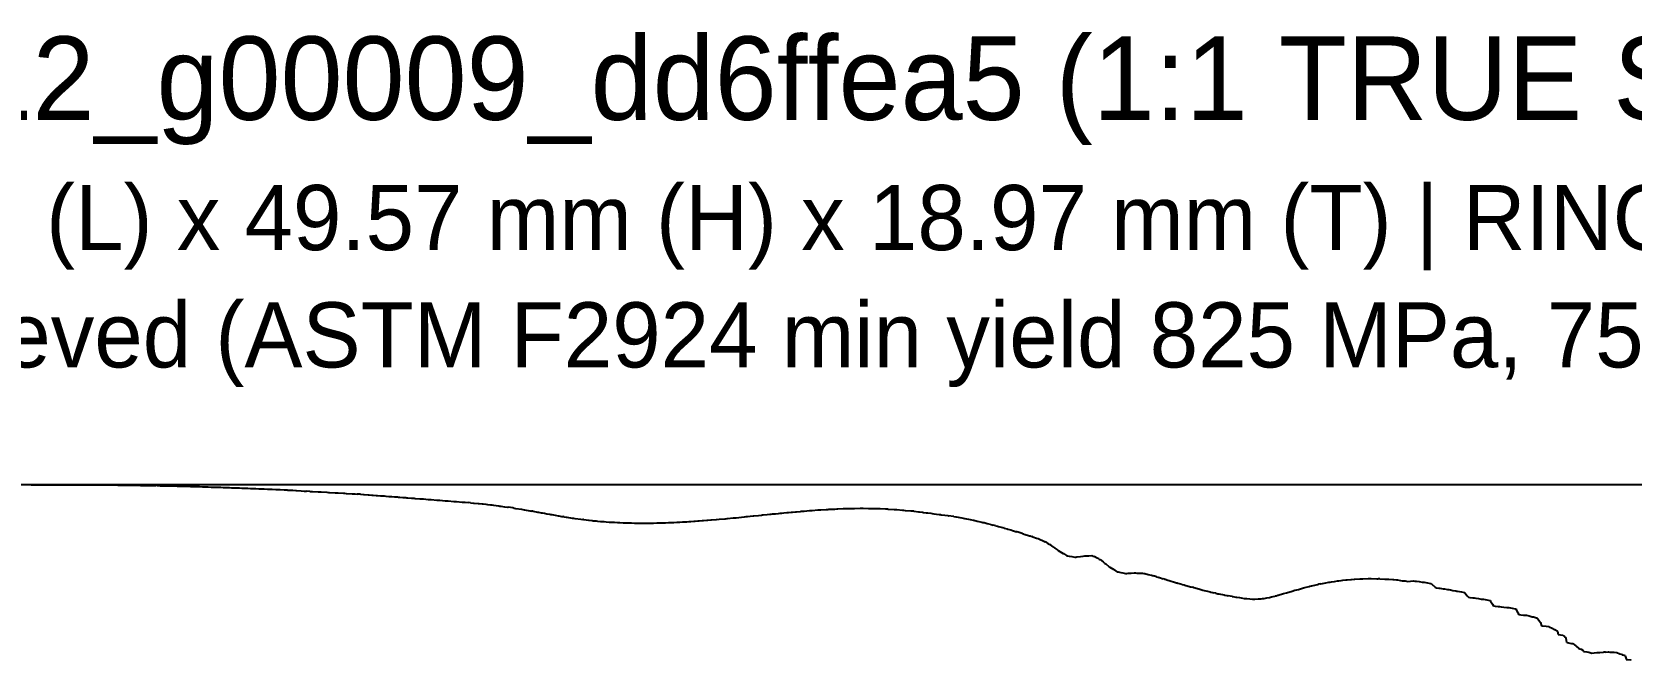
# Model space of a CAD drawing. Extents: x -27 to 218, y -64 to 34.
# Drawn here: x 34.4 to 95.8, y 10 to 34.1 of the extents above; entities that cross this region are included whole.
import ezdxf

# ---------------------------------------------------------------- set-up
doc = ezdxf.new("R2010")
doc.units = 0

msp = doc.modelspace()

# ---------------------------------------------------------------- linework, layer by layer
at = {"layer": 'BOUNDING_BOX'}
msp.add_line((150.3456, 16.7696), (-26.9146, 16.7696), dxfattribs=at)
at = {"layer": 'MIDPLANE_Z0_OUTLINE'}
for p, q in [((34.3727, 16.7648), (34.4467, 16.7651)), ((34.4467, 16.7651), (34.4567, 16.7652)), ((34.4567, 16.7652), (34.6694, 16.7659)), ((34.6694, 16.7659), (34.6989, 16.766)), ((34.6989, 16.766), (34.7715, 16.7663)), ((34.7715, 16.7663), (34.7817, 16.7664)), ((34.7817, 16.7664), (34.9944, 16.7671)), ((34.9944, 16.7671), (35.025, 16.7672)), ((35.025, 16.7672), (35.0963, 16.7675)), ((35.0963, 16.7675), (35.1067, 16.7675)), ((35.1067, 16.7675), (35.3194, 16.7681)), ((35.3194, 16.7681), (35.351, 16.7682)), ((35.351, 16.7682), (35.4212, 16.7684)), ((35.4212, 16.7684), (35.4317, 16.7685)), ((35.4317, 16.7685), (35.6444, 16.7688)), ((35.6444, 16.7688), (35.6767, 16.7689)), ((35.6767, 16.7689), (35.7461, 16.769)), ((35.7461, 16.769), (35.7567, 16.769)), ((35.7567, 16.769), (35.9694, 16.769)), ((35.9694, 16.769), (36.0018, 16.769)), ((36.0018, 16.769), (36.0711, 16.769)), ((36.0711, 16.769), (36.0817, 16.769)), ((36.0817, 16.769), (36.2944, 16.7685)), ((36.2944, 16.7685), (36.3263, 16.7684)), ((36.3263, 16.7684), (36.3962, 16.7683)), ((36.3962, 16.7683), (36.4067, 16.7683)), ((36.4067, 16.7683), (36.6194, 16.7674)), ((36.6194, 16.7674), (36.6501, 16.7673)), ((36.6501, 16.7673), (36.7215, 16.767)), ((36.7215, 16.767), (36.7317, 16.7669)), ((36.7317, 16.7669), (36.9444, 16.7656)), ((36.9444, 16.7656), (36.9733, 16.7654)), ((36.9733, 16.7654), (37.0469, 16.765)), ((37.0469, 16.765), (37.0567, 16.7649)), ((37.0567, 16.7649), (37.2694, 16.7632)), ((37.2694, 16.7632), (37.2958, 16.763)), ((37.2958, 16.763), (37.3724, 16.7623)), ((37.3724, 16.7623), (37.3817, 16.7622)), ((37.3817, 16.7622), (37.5944, 16.7601)), ((37.5944, 16.7601), (37.6177, 16.7599)), ((37.6177, 16.7599), (37.6982, 16.759)), ((37.6982, 16.759), (37.7067, 16.7589)), ((37.7067, 16.7589), (37.9194, 16.7564)), ((37.9194, 16.7564), (37.939, 16.7562)), ((37.939, 16.7562), (38.0243, 16.7551)), ((38.0243, 16.7551), (38.0317, 16.755)), ((38.0317, 16.755), (38.2444, 16.7521)), ((38.2444, 16.7521), (38.2597, 16.7519)), ((38.2597, 16.7519), (38.3508, 16.7506)), ((38.3508, 16.7506), (38.3567, 16.7505)), ((38.3567, 16.7505), (38.5694, 16.7472)), ((38.5694, 16.7472), (38.5798, 16.747)), ((38.5798, 16.747), (38.6777, 16.7454)), ((38.6777, 16.7454), (38.6817, 16.7454)), ((38.6817, 16.7454), (38.8944, 16.7417)), ((38.8944, 16.7417), (38.8994, 16.7416)), ((38.8994, 16.7416), (39.0052, 16.7397)), ((39.0052, 16.7397), (39.0067, 16.7396)), ((39.0067, 16.7396), (39.1654, 16.7366)), ((39.2184, 16.7356), (39.1654, 16.7366)), ((39.2184, 16.7356), (39.2194, 16.7356)), ((39.2194, 16.7356), (39.3317, 16.7333)), ((39.3317, 16.7333), (39.3376, 16.7332)), ((39.3376, 16.7332), (39.5369, 16.729)), ((39.5369, 16.729), (39.5444, 16.7289)), ((39.5444, 16.7289), (39.6567, 16.7264)), ((39.6567, 16.7264), (39.6732, 16.726)), ((39.6732, 16.726), (39.8547, 16.7219)), ((39.8547, 16.7219), (39.8694, 16.7216)), ((39.8694, 16.7216), (39.9817, 16.7189)), ((39.9817, 16.7189), (40.0077, 16.7183)), ((40.0077, 16.7183), (40.1721, 16.7143)), ((40.1721, 16.7143), (40.1944, 16.7137)), ((40.1944, 16.7137), (40.3067, 16.7108)), ((40.3067, 16.7108), (40.3408, 16.7099)), ((40.3408, 16.7099), (40.4889, 16.7061)), ((40.4889, 16.7061), (40.5194, 16.7052)), ((40.5194, 16.7052), (40.6317, 16.7022)), ((40.6317, 16.7022), (40.6725, 16.701)), ((40.6725, 16.701), (40.8051, 16.6973)), ((40.8051, 16.6973), (40.8444, 16.6962)), ((40.8444, 16.6962), (40.9567, 16.6929)), ((40.9567, 16.6929), (41.0028, 16.6915)), ((41.0028, 16.6915), (41.1208, 16.688)), ((41.1208, 16.688), (41.1694, 16.6865)), ((41.1694, 16.6865), (41.2817, 16.6831)), ((41.2817, 16.6831), (41.3316, 16.6815)), ((41.3316, 16.6815), (41.436, 16.6782)), ((41.436, 16.6782), (41.4944, 16.6763)), ((41.4944, 16.6763), (41.6067, 16.6726)), ((41.6067, 16.6726), (41.6591, 16.6709)), ((41.6591, 16.6709), (41.7506, 16.6678)), ((41.7506, 16.6678), (41.8194, 16.6654)), ((41.8194, 16.6654), (41.9317, 16.6616)), ((41.9317, 16.6616), (41.9851, 16.6597)), ((41.9851, 16.6597), (42.0647, 16.6569)), ((42.0647, 16.6569), (42.1444, 16.654)), ((42.1444, 16.654), (42.2567, 16.6499)), ((42.2567, 16.6499), (42.3098, 16.6479)), ((42.3098, 16.6479), (42.3782, 16.6454)), ((42.3782, 16.6454), (42.4694, 16.6419)), ((42.4694, 16.6419), (42.5817, 16.6376)), ((42.5817, 16.6376), (42.6332, 16.6356)), ((42.6332, 16.6356), (42.6912, 16.6334)), ((42.6912, 16.6334), (42.7944, 16.6293)), ((42.7944, 16.6293), (42.9067, 16.6248)), ((42.9067, 16.6248), (42.9553, 16.6229)), ((42.9553, 16.6229), (43.0038, 16.6209)), ((43.0038, 16.6209), (43.1194, 16.6162)), ((43.1194, 16.6162), (43.2317, 16.6116)), ((43.2317, 16.6116), (43.2762, 16.6098)), ((43.2762, 16.6098), (43.316, 16.6082)), ((43.316, 16.6082), (43.4444, 16.6028)), ((43.4444, 16.6028), (43.5567, 16.5981)), ((43.5567, 16.5981), (43.5962, 16.5964)), ((43.5962, 16.5964), (43.628, 16.5951)), ((43.628, 16.5951), (43.7694, 16.589)), ((43.7694, 16.589), (43.8817, 16.5842)), ((43.8817, 16.5842), (43.9151, 16.5827)), ((43.9151, 16.5827), (43.9395, 16.5816)), ((43.9395, 16.5816), (44.0944, 16.5742)), ((44.0944, 16.5742), (44.2067, 16.5688)), ((44.2067, 16.5688), (44.2324, 16.5674)), ((44.2324, 16.5674), (44.2494, 16.5666)), ((44.2494, 16.5666), (44.4194, 16.5567)), ((44.4194, 16.5567), (44.5317, 16.5503)), ((44.5317, 16.5503), (44.5473, 16.5493)), ((44.5473, 16.5493), (44.5566, 16.5487)), ((44.5566, 16.5487), (44.7444, 16.5366)), ((44.7444, 16.5366), (44.8567, 16.5293)), ((44.8567, 16.5293), (44.8601, 16.5291)), ((44.8601, 16.5291), (44.8618, 16.529)), ((44.8618, 16.529), (44.8984, 16.5267)), ((44.8984, 16.5267), (44.9438, 16.5239)), ((45.0694, 16.5164), (44.9438, 16.5239)), ((45.0694, 16.5164), (45.1683, 16.5105)), ((45.1683, 16.5105), (45.1774, 16.51)), ((45.1774, 16.51), (45.1817, 16.5097)), ((45.1817, 16.5097), (45.3944, 16.4984)), ((45.3944, 16.4984), (45.4769, 16.4941)), ((45.4769, 16.4941), (45.4984, 16.4929)), ((45.4984, 16.4929), (45.5067, 16.4925)), ((45.5067, 16.4925), (45.7194, 16.4816)), ((45.7194, 16.4816), (45.786, 16.4782)), ((45.786, 16.4782), (45.821, 16.4763)), ((45.821, 16.4763), (45.8317, 16.4758)), ((45.8317, 16.4758), (46.0444, 16.4641)), ((46.0444, 16.4641), (46.0942, 16.4614)), ((46.0942, 16.4614), (46.1455, 16.4585)), ((46.1455, 16.4585), (46.1567, 16.4579)), ((46.1567, 16.4579), (46.3694, 16.4452)), ((46.3694, 16.4452), (46.4012, 16.4433)), ((46.4012, 16.4433), (46.4727, 16.4389)), ((46.4727, 16.4389), (46.4817, 16.4383)), ((46.4817, 16.4383), (46.6944, 16.4248)), ((46.6944, 16.4248), (46.7069, 16.424)), ((46.7069, 16.424), (46.8041, 16.4176)), ((46.8041, 16.4176), (46.8067, 16.4174)), ((46.8067, 16.4174), (46.8941, 16.4116)), ((47.0116, 16.4037), (46.8941, 16.4116)), ((47.0116, 16.4037), (47.0194, 16.4032)), ((47.0194, 16.4032), (47.1317, 16.3954)), ((47.1317, 16.3954), (47.1549, 16.3938)), ((47.1549, 16.3938), (47.3155, 16.3827)), ((47.3155, 16.3827), (47.3444, 16.3806)), ((47.3444, 16.3806), (47.4567, 16.3725)), ((47.4567, 16.3725), (47.4987, 16.3695)), ((47.4987, 16.3695), (47.6187, 16.3609)), ((47.6187, 16.3609), (47.6694, 16.3572)), ((47.6694, 16.3572), (47.7817, 16.3489)), ((47.7817, 16.3489), (47.832, 16.3452)), ((47.832, 16.3452), (47.9215, 16.3387)), ((47.9215, 16.3387), (47.9944, 16.3332)), ((47.9944, 16.3332), (48.1067, 16.3247)), ((48.1067, 16.3247), (48.158, 16.3209)), ((48.158, 16.3209), (48.2239, 16.3161)), ((48.2239, 16.3161), (48.3194, 16.3088)), ((48.3194, 16.3088), (48.4317, 16.3002)), ((48.4317, 16.3002), (48.4788, 16.2967)), ((48.4788, 16.2967), (48.526, 16.2931)), ((48.526, 16.2931), (48.6444, 16.284)), ((48.6444, 16.284), (48.7567, 16.2753)), ((48.7567, 16.2753), (48.7958, 16.2724)), ((48.7958, 16.2724), (48.8278, 16.27)), ((48.8278, 16.27), (48.9694, 16.2589)), ((48.9694, 16.2589), (49.0817, 16.2502)), ((49.0817, 16.2502), (49.11, 16.248)), ((49.11, 16.248), (49.1294, 16.2466)), ((49.1294, 16.2466), (49.2944, 16.2336)), ((49.2944, 16.2336), (49.4067, 16.2247)), ((49.4067, 16.2247), (49.4219, 16.2236)), ((49.4219, 16.2236), (49.4307, 16.2229)), ((49.4307, 16.2229), (49.6194, 16.208)), ((49.6194, 16.208), (49.7306, 16.1992)), ((49.7306, 16.1992), (49.7317, 16.1991)), ((49.7317, 16.1991), (49.7319, 16.1991)), ((49.7319, 16.1991), (49.7338, 16.1989)), ((49.7338, 16.1989), (49.7349, 16.1988)), ((49.7349, 16.1988), (49.9444, 16.1827)), ((49.9444, 16.1827), (50.0337, 16.1758)), ((50.0337, 16.1758), (50.0499, 16.1745)), ((50.0499, 16.1745), (50.0567, 16.174)), ((50.0567, 16.174), (50.2694, 16.1575)), ((50.2694, 16.1575), (50.3353, 16.1524)), ((50.3353, 16.1524), (50.3711, 16.1496)), ((50.3711, 16.1496), (50.3817, 16.1487)), ((50.3817, 16.1487), (50.5944, 16.1321)), ((50.5944, 16.1321), (50.6366, 16.1288)), ((50.6366, 16.1288), (50.6964, 16.124)), ((50.6964, 16.124), (50.7067, 16.1231)), ((50.7067, 16.1231), (50.9194, 16.1061)), ((50.9194, 16.1061), (50.9375, 16.1047)), ((50.9375, 16.1047), (51.0274, 16.0972)), ((51.0274, 16.0972), (51.0317, 16.0968)), ((51.0317, 16.0968), (51.1514, 16.0866)), ((51.2371, 16.0793), (51.1514, 16.0866)), ((51.2371, 16.0793), (51.2444, 16.0786)), ((51.2444, 16.0786), (51.3567, 16.0686)), ((51.3567, 16.0686), (51.3813, 16.0663)), ((51.3813, 16.0663), (51.5344, 16.0516)), ((51.5344, 16.0516), (51.5694, 16.0481)), ((51.5694, 16.0481), (51.6817, 16.0368)), ((51.6817, 16.0368), (51.7269, 16.0318)), ((51.7269, 16.0318), (51.8284, 16.0206)), ((51.8284, 16.0206), (51.8944, 16.013)), ((51.8944, 16.013), (52.0067, 16.0001)), ((52.0067, 16.0001), (52.0557, 15.9939)), ((52.0557, 15.9939), (52.1188, 15.986)), ((52.1188, 15.986), (52.2194, 15.9728)), ((52.2194, 15.9728), (52.3317, 15.9582)), ((52.3317, 15.9582), (52.3713, 15.9526)), ((52.3713, 15.9526), (52.4057, 15.9478)), ((52.4057, 15.9478), (52.5444, 15.9277)), ((52.5444, 15.9277), (52.6567, 15.9114)), ((52.6567, 15.9114), (52.6767, 15.9084)), ((52.6767, 15.9084), (52.6893, 15.9065)), ((52.8694, 15.8782), (52.6893, 15.9065)), ((52.8966, 15.8739), (52.8694, 15.8782)), ((52.8966, 15.8739), (52.9053, 15.8726)), ((52.9053, 15.8726), (52.9706, 15.8627)), ((52.9706, 15.8627), (52.978, 15.8615)), ((52.978, 15.8615), (52.9817, 15.861)), ((52.9817, 15.861), (53.1944, 15.8268)), ((53.1944, 15.8268), (53.2506, 15.8177)), ((53.2506, 15.8177), (53.2965, 15.8101)), ((53.2965, 15.8101), (53.3067, 15.8084)), ((53.3067, 15.8084), (53.5194, 15.7725)), ((53.5194, 15.7725), (53.5288, 15.771)), ((53.5288, 15.771), (53.5822, 15.7616)), ((53.6317, 15.7529), (53.5822, 15.7616)), ((53.6317, 15.7529), (53.6442, 15.7507)), ((53.6442, 15.7507), (53.8055, 15.7227)), ((53.8055, 15.7227), (53.8444, 15.7157)), ((53.8444, 15.7157), (53.9567, 15.6953)), ((53.9567, 15.6953), (54.0031, 15.6871)), ((54.0031, 15.6871), (54.0812, 15.6734)), ((54.0812, 15.6734), (54.1694, 15.6571)), ((54.1694, 15.6571), (54.2817, 15.6364)), ((54.2817, 15.6364), (54.3212, 15.6296)), ((54.3212, 15.6296), (54.3563, 15.6235)), ((54.3563, 15.6235), (54.4944, 15.5984)), ((54.4944, 15.5984), (54.6067, 15.578)), ((54.6067, 15.578), (54.6224, 15.5754)), ((54.6224, 15.5754), (54.6317, 15.5739)), ((54.6317, 15.5739), (54.7363, 15.5559)), ((54.7363, 15.5559), (54.7769, 15.5489)), ((54.8194, 15.5419), (54.7769, 15.5489)), ((54.8194, 15.5419), (54.9099, 15.527)), ((54.9099, 15.527), (54.9253, 15.5244)), ((54.9253, 15.5244), (54.9317, 15.5233)), ((54.9317, 15.5233), (55.1444, 15.4916)), ((55.1444, 15.4916), (55.1923, 15.4845)), ((55.1923, 15.4845), (55.2469, 15.476)), ((55.2469, 15.476), (55.2567, 15.4745)), ((55.2567, 15.4745), (55.4694, 15.4468)), ((55.4694, 15.4468), (55.4785, 15.4456)), ((55.4785, 15.4456), (55.545, 15.4366)), ((55.5817, 15.4316), (55.545, 15.4366)), ((55.5817, 15.4316), (55.5897, 15.4307)), ((55.5897, 15.4307), (55.7688, 15.4109)), ((55.7688, 15.4109), (55.7944, 15.408)), ((55.7944, 15.408), (55.9067, 15.395)), ((55.9067, 15.395), (55.9492, 15.3911)), ((55.9492, 15.3911), (56.0635, 15.3806)), ((56.0635, 15.3806), (56.1194, 15.3753)), ((56.1194, 15.3753), (56.2317, 15.3645)), ((56.2317, 15.3645), (56.2831, 15.3608)), ((56.2831, 15.3608), (56.3627, 15.3549)), ((56.3627, 15.3549), (56.4444, 15.3486)), ((56.4444, 15.3486), (56.5567, 15.34)), ((59.3694, 15.3416), (59.4817, 15.3478)), ((59.4817, 15.3478), (59.5403, 15.3514)), ((59.5403, 15.3514), (59.6139, 15.356)), ((59.6139, 15.356), (59.6944, 15.3613)), ((59.6944, 15.3613), (59.8067, 15.3686)), ((59.8067, 15.3686), (59.8657, 15.3728)), ((59.8657, 15.3728), (59.9625, 15.3796)), ((59.9625, 15.3796), (60.0194, 15.3839)), ((60.0194, 15.3839), (60.1317, 15.3921)), ((60.1317, 15.3921), (60.1837, 15.3962)), ((60.1837, 15.3962), (60.3143, 15.4065)), ((60.3143, 15.4065), (60.3444, 15.4089)), ((60.3444, 15.4089), (60.4567, 15.4181)), ((60.4567, 15.4181), (60.4869, 15.4206)), ((60.4869, 15.4206), (60.6689, 15.4361)), ((60.6689, 15.4361), (60.6694, 15.4361)), ((60.6694, 15.4361), (60.6748, 15.4366)), ((60.6748, 15.4366), (60.7769, 15.4456)), ((60.7769, 15.4456), (60.7817, 15.446)), ((60.7817, 15.446), (60.9944, 15.4652)), ((60.9944, 15.4652), (61.0258, 15.468)), ((61.0258, 15.468), (61.0941, 15.4744)), ((61.0941, 15.4744), (61.1067, 15.4756)), ((61.1067, 15.4756), (61.3194, 15.4956)), ((61.3194, 15.4956), (61.3846, 15.5018)), ((61.3846, 15.5018), (61.4199, 15.5052)), ((61.4199, 15.5052), (61.4317, 15.5064)), ((61.4317, 15.5064), (61.6444, 15.5272)), ((61.6444, 15.5272), (61.7448, 15.537)), ((61.7448, 15.537), (61.7527, 15.5378)), ((61.7527, 15.5378), (61.7567, 15.5382)), ((61.7567, 15.5382), (61.8249, 15.545)), ((61.8249, 15.545), (61.8641, 15.5489)), ((61.8641, 15.5489), (61.9694, 15.5598)), ((61.9694, 15.5598), (62.0817, 15.5715)), ((62.0817, 15.5715), (62.0977, 15.5731)), ((62.0977, 15.5731), (62.1068, 15.574)), ((62.1068, 15.574), (62.2944, 15.5935)), ((62.2944, 15.5935), (62.4067, 15.6052)), ((62.4067, 15.6052), (62.4434, 15.6089)), ((62.4434, 15.6089), (62.4693, 15.6114)), ((62.4693, 15.6114), (62.6194, 15.6269)), ((62.6194, 15.6269), (62.7317, 15.6385)), ((62.7317, 15.6385), (62.7839, 15.6436)), ((62.7839, 15.6436), (62.8311, 15.6482)), ((62.8311, 15.6482), (62.9444, 15.6597)), ((62.9444, 15.6597), (63.0567, 15.671)), ((63.0567, 15.671), (63.1172, 15.6768)), ((63.1172, 15.6768), (63.1917, 15.6838)), ((63.1917, 15.6838), (63.2694, 15.6915)), ((63.2694, 15.6915), (63.3817, 15.7024)), ((63.3817, 15.7024), (63.4402, 15.7077)), ((63.4402, 15.7077), (63.5506, 15.7177)), ((63.5506, 15.7177), (63.5944, 15.7218)), ((63.5944, 15.7218), (63.7067, 15.7323)), ((63.7067, 15.7323), (63.7484, 15.7359)), ((63.7484, 15.7359), (63.9072, 15.7494)), ((63.9072, 15.7494), (63.9194, 15.7505)), ((63.9194, 15.7505), (64.0317, 15.7603)), ((64.0317, 15.7603), (64.0343, 15.7605)), ((64.0343, 15.7605), (64.0479, 15.7616)), ((64.0479, 15.7616), (64.2444, 15.777)), ((64.2444, 15.777), (64.2611, 15.7783)), ((64.2611, 15.7783), (64.3468, 15.7852)), ((64.3468, 15.7852), (64.3567, 15.786)), ((64.3567, 15.786), (64.5694, 15.8009)), ((64.5694, 15.8009), (64.6116, 15.8038)), ((64.6116, 15.8038), (64.6688, 15.8079)), ((64.6688, 15.8079), (64.6817, 15.8088)), ((64.6817, 15.8088), (64.8944, 15.8217)), ((64.8944, 15.8217), (64.9583, 15.8255)), ((64.9583, 15.8255), (64.9949, 15.8278)), ((64.9949, 15.8278), (65.0067, 15.8285)), ((65.0067, 15.8285), (65.2194, 15.8389)), ((65.2194, 15.8389), (65.3007, 15.8429)), ((65.3007, 15.8429), (65.3228, 15.844)), ((65.3228, 15.844), (65.3317, 15.8445)), ((65.3317, 15.8445), (65.5444, 15.8523)), ((65.5444, 15.8523), (65.6385, 15.8557)), ((65.6385, 15.8557), (65.6508, 15.8561)), ((65.6508, 15.8561), (65.6567, 15.8564)), ((65.6567, 15.8564), (65.8694, 15.8612)), ((65.8694, 15.8612), (65.9713, 15.8635)), ((65.9713, 15.8635), (65.978, 15.8636)), ((65.978, 15.8636), (65.9817, 15.8637)), ((65.9817, 15.8637), (66.1944, 15.8652)), ((66.1944, 15.8652), (66.2988, 15.866)), ((66.2988, 15.866), (66.3038, 15.866)), ((66.3038, 15.866), (66.3067, 15.866)), ((66.3067, 15.866), (66.5194, 15.8639)), ((66.5194, 15.8639), (66.6208, 15.8629)), ((66.6208, 15.8629), (66.6279, 15.8629)), ((66.6279, 15.8629), (66.6317, 15.8628)), ((66.6317, 15.8628), (66.8444, 15.8568)), ((66.8444, 15.8568), (66.937, 15.8542)), ((66.937, 15.8542), (66.9505, 15.8538)), ((66.9505, 15.8538), (66.9567, 15.8536)), ((66.9567, 15.8536), (67.1694, 15.8433)), ((67.1694, 15.8433), (67.2474, 15.8395)), ((67.2474, 15.8395), (67.2724, 15.8383)), ((67.2724, 15.8383), (67.2817, 15.8378)), ((67.2817, 15.8378), (67.4944, 15.8231)), ((67.4944, 15.8231), (67.5519, 15.8191)), ((67.5519, 15.8191), (67.5955, 15.816)), ((67.5955, 15.816), (67.6067, 15.8152)), ((67.6067, 15.8152), (67.8194, 15.7962)), ((67.8194, 15.7962), (67.8512, 15.7934)), ((67.8512, 15.7934), (67.9233, 15.7867)), ((67.9233, 15.7867), (67.9317, 15.7859)), ((67.9317, 15.7859), (68.1444, 15.7636)), ((68.1444, 15.7636), (68.1463, 15.7634)), ((68.1463, 15.7634), (68.1632, 15.7616)), ((68.2567, 15.7514), (68.1632, 15.7616)), ((68.2567, 15.7514), (68.2719, 15.7497)), ((68.2719, 15.7497), (68.4384, 15.7306)), ((68.4384, 15.7306), (68.4694, 15.7269)), ((68.4694, 15.7269), (68.5817, 15.7136)), ((68.5817, 15.7136), (68.626, 15.7082)), ((68.626, 15.7082), (68.7287, 15.6958)), ((68.7287, 15.6958), (68.7944, 15.6876)), ((68.7944, 15.6876), (68.9067, 15.6735)), ((68.9067, 15.6735), (68.9557, 15.6673)), ((68.9557, 15.6673), (69.0174, 15.6595)), ((69.0174, 15.6595), (69.1194, 15.6461)), ((69.1194, 15.6461), (69.2317, 15.6312)), ((69.2317, 15.6312), (69.271, 15.6259)), ((69.271, 15.6259), (69.3042, 15.6213)), ((69.3042, 15.6213), (69.4444, 15.6013)), ((69.4444, 15.6013), (69.5567, 15.5853)), ((69.5567, 15.5853), (69.5764, 15.5823)), ((69.5764, 15.5823), (69.5883, 15.5805)), ((69.7694, 15.5516), (69.5883, 15.5805)), ((69.7866, 15.5489), (69.7694, 15.5516)), ((69.7866, 15.5489), (69.7935, 15.5478)), ((69.7935, 15.5478), (69.8691, 15.5362)), ((69.8691, 15.5362), (69.8774, 15.5349)), ((69.8774, 15.5349), (69.8817, 15.5342)), ((69.8817, 15.5342), (70.0944, 15.4971)), ((70.0944, 15.4971), (70.1459, 15.4881)), ((70.1459, 15.4881), (70.1968, 15.4789)), ((70.1968, 15.4789), (70.2067, 15.4771)), ((70.2067, 15.4771), (70.411, 15.4366)), ((70.418, 15.4352), (70.411, 15.4366)), ((70.418, 15.4352), (70.4194, 15.4349)), ((70.4194, 15.4349), (70.5317, 15.4118)), ((70.5317, 15.4118), (70.5598, 15.4056)), ((70.5598, 15.4056), (70.6855, 15.3776)), ((70.6855, 15.3776), (70.7444, 15.364)), ((70.7444, 15.364), (70.8567, 15.338)), ((56.5567, 15.34), (56.6077, 15.3372)), ((56.6077, 15.3372), (56.6667, 15.3339)), ((56.6667, 15.3339), (56.7694, 15.3278)), ((56.7694, 15.3278), (56.8817, 15.3213)), ((56.8817, 15.3213), (56.9294, 15.3194)), ((56.9294, 15.3194), (56.9754, 15.3176)), ((56.9754, 15.3176), (57.0944, 15.3127)), ((57.0944, 15.3127), (57.2067, 15.3081)), ((57.2067, 15.3081), (57.2508, 15.307)), ((57.2508, 15.307), (57.2889, 15.3061)), ((57.2889, 15.3061), (57.4194, 15.3029)), ((57.4194, 15.3029), (57.5317, 15.3001)), ((57.5317, 15.3001), (57.5734, 15.2998)), ((57.5734, 15.2998), (57.6073, 15.2995)), ((57.6073, 15.2995), (57.7444, 15.2983)), ((57.7444, 15.2983), (57.8567, 15.2972)), ((57.8567, 15.2972), (57.8978, 15.2975)), ((57.8978, 15.2975), (57.9305, 15.2977)), ((57.9305, 15.2977), (58.0694, 15.2985)), ((58.0694, 15.2985), (58.1817, 15.2991)), ((58.1817, 15.2991), (58.2241, 15.2999)), ((58.2241, 15.2999), (58.2584, 15.3005)), ((58.2584, 15.3005), (58.3944, 15.3032)), ((58.3944, 15.3032), (58.5067, 15.3054)), ((58.5067, 15.3054), (58.5522, 15.3068)), ((58.5522, 15.3068), (58.5909, 15.308)), ((58.5909, 15.308), (58.7194, 15.3122)), ((58.7194, 15.3122), (58.8317, 15.3158)), ((58.8317, 15.3158), (58.8817, 15.318)), ((58.8817, 15.318), (58.9278, 15.3199)), ((58.9278, 15.3199), (59.0444, 15.3251)), ((59.0444, 15.3251), (59.1567, 15.3301)), ((59.1567, 15.3301), (59.2115, 15.333)), ((59.2115, 15.333), (59.2689, 15.336)), ((59.2689, 15.336), (59.3694, 15.3416)), ((70.8567, 15.338), (70.9, 15.3274)), ((70.9, 15.3274), (70.9484, 15.3156)), ((70.9484, 15.3156), (71.0694, 15.2848)), ((71.0694, 15.2848), (71.1817, 15.2562)), ((71.1817, 15.2562), (71.1978, 15.252)), ((71.1978, 15.252), (71.2073, 15.2495)), ((71.2073, 15.2495), (71.2567, 15.2359)), ((71.2567, 15.2359), (71.3005, 15.2239)), ((71.3944, 15.1992), (71.3005, 15.2239)), ((71.3944, 15.1992), (71.4638, 15.181)), ((71.4638, 15.181), (71.4974, 15.1717)), ((71.4974, 15.1717), (71.5067, 15.1691)), ((71.5067, 15.1691), (71.7131, 15.1116)), ((71.718, 15.1102), (71.7131, 15.1116)), ((71.718, 15.1102), (71.7194, 15.1098)), ((71.7194, 15.1098), (71.8317, 15.0771)), ((71.8317, 15.0771), (71.8644, 15.0675)), ((71.8644, 15.0675), (71.9697, 15.0368)), ((71.9697, 15.0368), (72.0444, 15.014)), ((72.0444, 15.014), (72.1567, 14.9797)), ((72.1567, 14.9797), (72.1906, 14.9695)), ((72.1906, 14.9695), (72.2188, 14.961)), ((72.3694, 14.9134), (72.2188, 14.961)), ((72.4152, 14.8989), (72.3694, 14.9134)), ((72.4152, 14.8989), (72.425, 14.896)), ((72.425, 14.896), (72.4663, 14.8835)), ((72.4663, 14.8835), (72.4768, 14.8802)), ((72.4768, 14.8802), (72.4817, 14.8786)), ((72.4817, 14.8786), (72.6944, 14.8129)), ((72.6944, 14.8129), (72.7145, 14.8067)), ((72.7145, 14.8067), (72.7766, 14.7866)), ((72.8067, 14.7768), (72.7766, 14.7866)), ((72.8067, 14.7768), (72.8189, 14.7726)), ((72.8189, 14.7726), (72.9576, 14.7248)), ((72.9576, 14.7248), (73.0194, 14.7024)), ((73.0194, 14.7024), (73.1317, 14.6617)), ((73.1317, 14.6617), (73.1624, 14.6457)), ((73.1624, 14.6457), (73.1894, 14.6316)), ((73.1894, 14.6316), (73.2633, 14.5916)), ((73.2633, 14.5916), (73.2959, 14.5739)), ((73.3444, 14.5488), (73.2959, 14.5739)), ((73.3444, 14.5488), (73.402, 14.5191)), ((73.402, 14.5191), (73.4502, 14.4933)), ((73.4502, 14.4933), (73.4567, 14.4897)), ((73.4567, 14.4897), (73.4967, 14.4616)), ((73.5981, 14.3902), (73.4967, 14.4616)), ((73.5981, 14.3902), (73.6694, 14.3383)), ((73.6694, 14.3383), (73.7817, 14.2565)), ((73.7817, 14.2565), (73.7851, 14.2545)), ((73.7851, 14.2545), (73.7865, 14.2536)), ((73.7865, 14.2536), (73.7886, 14.2523)), ((73.7886, 14.2523), (73.7939, 14.2489)), ((73.7939, 14.2489), (73.979, 14.1366)), ((73.979, 14.1366), (73.9886, 14.1308)), ((73.9886, 14.1308), (73.9944, 14.1271)), ((73.9944, 14.1271), (74.1067, 14.0562)), ((74.1067, 14.0562), (74.1532, 14.0468)), ((74.1532, 14.0468), (74.2167, 14.0339)), ((74.2167, 14.0339), (74.3194, 14.0114)), ((74.3194, 14.0114), (74.4317, 13.9866)), ((74.4317, 13.9866), (74.4753, 13.9936)), ((74.4753, 13.9936), (74.5064, 13.9986)), ((74.5064, 13.9986), (74.6444, 14.0191)), ((74.6444, 14.0191), (74.7567, 14.0355)), ((74.7567, 14.0355), (74.8138, 14.0388)), ((74.8138, 14.0388), (74.8751, 14.0423)), ((74.8751, 14.0423), (74.9694, 14.0462)), ((74.9694, 14.0462), (75.0817, 14.0507)), ((75.0817, 14.0507), (75.1202, 14.0332)), ((75.1202, 14.0332), (75.1688, 14.011)), ((75.2944, 13.9511), (75.1688, 14.011)), ((75.3515, 13.9239), (75.2944, 13.9511)), ((75.3515, 13.9239), (75.3606, 13.9198)), ((75.3606, 13.9198), (75.3895, 13.9067)), ((75.3895, 13.9067), (75.4012, 13.9012)), ((75.4012, 13.9012), (75.4067, 13.8986)), ((75.4067, 13.8986), (75.5165, 13.8116)), ((75.574, 13.7662), (75.5165, 13.8116)), ((75.574, 13.7662), (75.6194, 13.7294)), ((75.6194, 13.7294), (75.7317, 13.6386)), ((75.7317, 13.6386), (75.7472, 13.6289)), ((75.7472, 13.6289), (75.7561, 13.6233)), ((75.7561, 13.6233), (75.7711, 13.6136)), ((75.7711, 13.6136), (75.7937, 13.5989)), ((75.9444, 13.5066), (75.7937, 13.5989)), ((75.9444, 13.5066), (75.9569, 13.499)), ((75.9569, 13.499), (75.9762, 13.4866)), ((76.0567, 13.4347), (75.9762, 13.4866)), ((76.0567, 13.4347), (76.1001, 13.4263)), ((76.1001, 13.4263), (76.1915, 13.4087)), ((76.1915, 13.4087), (76.2694, 13.3916)), ((76.2694, 13.3916), (76.3817, 13.3672)), ((76.3817, 13.3672), (76.4342, 13.3706)), ((76.4342, 13.3706), (76.4815, 13.3737)), ((76.4815, 13.3737), (76.5944, 13.3794)), ((76.5944, 13.3794), (76.7067, 13.3849)), ((76.7067, 13.3849), (76.7598, 13.384)), ((76.7598, 13.384), (76.816, 13.3832)), ((76.816, 13.3832), (76.9194, 13.3806)), ((76.9194, 13.3806), (77.0317, 13.3775)), ((77.0317, 13.3775), (77.0747, 13.3679)), ((77.0747, 13.3679), (77.1164, 13.3585)), ((77.1164, 13.3585), (77.2444, 13.3289)), ((77.2444, 13.3289), (77.3567, 13.3028)), ((77.3567, 13.3028), (77.3716, 13.2983)), ((77.3716, 13.2983), (77.3789, 13.2961)), ((77.3789, 13.2961), (77.4094, 13.2865)), ((77.4094, 13.2865), (77.4497, 13.2739)), ((77.5694, 13.2382), (77.4497, 13.2739)), ((77.5694, 13.2382), (77.6286, 13.2208)), ((77.6286, 13.2208), (77.6723, 13.2074)), ((77.6723, 13.2074), (77.6817, 13.2046)), ((77.6817, 13.2046), (77.8282, 13.1616)), ((77.8794, 13.1466), (77.8282, 13.1616)), ((77.8794, 13.1466), (77.8944, 13.142)), ((77.8944, 13.142), (78.0067, 13.1079)), ((78.0067, 13.1079), (78.0474, 13.0962)), ((78.0474, 13.0962), (78.1302, 13.0724)), ((78.1302, 13.0724), (78.2194, 13.0453)), ((78.2194, 13.0453), (78.3317, 13.0113)), ((78.3317, 13.0113), (78.3603, 13.0033)), ((78.3603, 13.0033), (78.3804, 12.9976)), ((78.3804, 12.9976), (78.5428, 12.9492)), ((78.5428, 12.9492), (78.5438, 12.9489)), ((78.5444, 12.9487), (78.5438, 12.9489)), ((78.5444, 12.9487), (78.6318, 12.9239)), ((78.6318, 12.9239), (78.6493, 12.9186)), ((78.6493, 12.9186), (78.6567, 12.9164)), ((78.6567, 12.9164), (78.8694, 12.8584)), ((83.4558, 12.873), (83.516, 12.8883)), ((83.516, 12.8883), (83.5317, 12.8923)), ((83.5317, 12.8923), (83.6945, 12.9294)), ((83.6945, 12.9294), (83.7444, 12.9407)), ((83.7444, 12.9407), (83.7804, 12.9489)), ((83.7923, 12.9516), (83.7804, 12.9489)), ((83.8567, 12.9663), (83.7923, 12.9516)), ((83.8567, 12.9663), (83.8704, 12.9689)), ((83.8704, 12.9689), (83.8783, 12.9705)), ((83.8783, 12.9705), (84.0694, 13.0078)), ((84.0694, 13.0078), (84.1817, 13.0297)), ((84.1817, 13.0297), (84.2337, 13.038)), ((84.2337, 13.038), (84.2779, 13.0451)), ((84.2779, 13.0451), (84.3944, 13.0637)), ((84.3944, 13.0637), (84.5067, 13.0816)), ((84.5067, 13.0816), (84.5696, 13.0893)), ((84.5696, 13.0893), (84.6579, 13.1001)), ((84.6579, 13.1001), (84.7194, 13.1076)), ((84.7194, 13.1076), (84.8317, 13.1214)), ((84.8317, 13.1214), (84.8814, 13.1255)), ((84.8814, 13.1255), (85.0201, 13.1372)), ((85.0201, 13.1372), (85.0444, 13.1393)), ((85.0444, 13.1393), (85.1567, 13.1487)), ((85.1567, 13.1487), (85.1783, 13.1497)), ((85.1783, 13.1497), (85.3663, 13.1585)), ((85.3663, 13.1585), (85.3694, 13.1587)), ((85.3694, 13.1587), (85.4323, 13.1616)), ((85.4323, 13.1616), (85.4805, 13.1638)), ((85.4805, 13.1638), (85.4817, 13.1639)), ((85.4817, 13.1639), (85.6944, 13.1662)), ((85.6944, 13.1662), (85.6991, 13.1663)), ((85.6991, 13.1663), (85.8039, 13.1674)), ((85.8039, 13.1674), (85.8067, 13.1674)), ((85.8067, 13.1674), (86.0194, 13.1629)), ((86.0194, 13.1629), (86.0207, 13.1629)), ((86.0207, 13.1629), (86.0796, 13.1616)), ((86.1317, 13.1605), (86.0796, 13.1616)), ((86.1317, 13.1605), (86.1337, 13.1604)), ((86.1337, 13.1604), (86.3344, 13.1516)), ((86.3344, 13.1516), (86.3444, 13.1512)), ((86.3444, 13.1512), (86.4567, 13.1463)), ((86.4567, 13.1463), (86.4789, 13.1447)), ((86.4789, 13.1447), (86.6415, 13.1336)), ((86.6415, 13.1336), (86.6694, 13.1317)), ((86.6694, 13.1317), (86.7817, 13.124)), ((86.7817, 13.124), (86.8177, 13.1161)), ((86.8177, 13.1161), (86.9252, 13.0924)), ((86.9252, 13.0924), (86.9944, 13.0865)), ((86.9944, 13.0865), (87.1067, 13.0769)), ((87.1067, 13.0769), (87.1547, 13.0698)), ((87.1547, 13.0698), (87.2182, 13.0604)), ((87.2182, 13.0604), (87.3194, 13.0689)), ((87.3194, 13.0689), (87.4317, 13.0784)), ((87.4317, 13.0784), (87.4807, 13.0723)), ((87.4807, 13.0723), (87.5468, 13.064)), ((87.5468, 13.064), (87.6444, 13.0511)), ((87.6444, 13.0511), (87.7567, 13.0363)), ((87.7567, 13.0363), (87.7977, 13.0312)), ((87.7977, 13.0312), (87.8344, 13.0266)), ((87.8344, 13.0266), (87.9694, 13.0014)), ((87.9694, 13.0014), (88.0817, 12.9804)), ((88.0817, 12.9804), (88.099, 12.9782)), ((88.099, 12.9782), (88.1097, 12.9769)), ((88.1097, 12.9769), (88.1184, 12.9655)), ((88.1184, 12.9655), (88.1311, 12.9489)), ((88.1311, 12.9489), (88.2637, 12.8366)), ((78.8694, 12.8584), (78.8865, 12.8537)), ((78.8865, 12.8537), (78.9451, 12.8366)), ((78.9817, 12.8259), (78.9451, 12.8366)), ((78.9817, 12.8259), (78.996, 12.8222)), ((78.996, 12.8222), (79.1421, 12.7843)), ((79.1421, 12.7843), (79.1944, 12.7698)), ((79.1944, 12.7698), (79.3067, 12.7386)), ((79.3067, 12.7386), (79.3508, 12.7277)), ((79.3508, 12.7277), (79.3987, 12.7159)), ((79.3987, 12.7159), (79.5194, 12.6846)), ((79.5194, 12.6846), (79.6317, 12.6557)), ((79.6317, 12.6557), (79.6488, 12.6519)), ((79.6488, 12.6519), (79.6577, 12.6499)), ((79.6577, 12.6499), (79.72, 12.6354)), ((79.72, 12.6354), (79.7696, 12.6239)), ((79.8444, 12.6074), (79.7696, 12.6239)), ((79.8444, 12.6074), (79.9231, 12.5903)), ((79.9231, 12.5903), (79.9476, 12.5848)), ((79.9476, 12.5848), (79.9567, 12.5827)), ((79.9567, 12.5827), (80.1694, 12.5411)), ((80.1694, 12.5411), (80.1942, 12.5364)), ((80.1942, 12.5364), (80.2788, 12.5192)), ((80.2788, 12.5192), (80.2817, 12.5186)), ((80.2817, 12.5186), (80.3216, 12.5116)), ((80.4685, 12.4857), (80.3216, 12.5116)), ((80.4685, 12.4857), (80.4944, 12.4809)), ((80.4944, 12.4809), (80.6067, 12.4602)), ((80.6067, 12.4602), (80.6515, 12.4534)), ((80.6515, 12.4534), (80.7469, 12.4391)), ((80.7469, 12.4391), (80.8194, 12.4276)), ((80.8194, 12.4276), (80.9317, 12.4102)), ((80.9317, 12.4102), (80.981, 12.4058)), ((80.981, 12.4058), (81.034, 12.4011)), ((81.034, 12.4011), (81.1444, 12.3912)), ((81.1444, 12.3912), (81.2567, 12.3814)), ((81.2567, 12.3814), (81.303, 12.3827)), ((81.303, 12.3827), (81.3417, 12.3839)), ((81.3417, 12.3839), (81.4694, 12.388)), ((81.4694, 12.388), (81.5817, 12.392)), ((81.5817, 12.392), (81.6397, 12.4017)), ((81.6397, 12.4017), (81.6935, 12.4107)), ((81.6935, 12.4107), (81.7944, 12.4279)), ((81.7944, 12.4279), (81.9067, 12.4473)), ((81.9067, 12.4473), (81.9797, 12.4661)), ((81.9797, 12.4661), (82.1067, 12.4989)), ((82.1067, 12.4989), (82.1194, 12.5022)), ((82.1194, 12.5022), (82.1556, 12.5116)), ((82.1556, 12.5116), (82.221, 12.5287)), ((82.221, 12.5287), (82.2317, 12.5315)), ((82.2317, 12.5315), (82.4404, 12.5919)), ((82.4404, 12.5919), (82.4444, 12.5931)), ((82.4444, 12.5931), (82.5507, 12.6239)), ((82.5527, 12.6245), (82.5507, 12.6239)), ((82.5567, 12.6257), (82.5527, 12.6245)), ((82.5567, 12.6257), (82.5584, 12.6261)), ((82.5584, 12.6261), (82.5592, 12.6264)), ((82.5592, 12.6264), (82.7694, 12.6872)), ((82.7694, 12.6872), (82.8817, 12.7198)), ((82.8817, 12.7198), (82.9492, 12.7384)), ((82.9492, 12.7384), (83.0142, 12.7563)), ((83.0142, 12.7563), (83.0944, 12.7785)), ((83.0944, 12.7785), (83.2067, 12.8095)), ((83.2067, 12.8095), (83.2551, 12.8218)), ((83.2551, 12.8218), (83.313, 12.8366)), ((83.313, 12.8366), (83.4194, 12.8637)), ((83.4194, 12.8637), (83.4558, 12.873)), ((88.2637, 12.8366), (88.2803, 12.8225)), ((88.2803, 12.8225), (88.2944, 12.8202)), ((88.2944, 12.8202), (88.4067, 12.8021)), ((88.4067, 12.8021), (88.4434, 12.7969)), ((88.4434, 12.7969), (88.5628, 12.78)), ((88.5628, 12.78), (88.6194, 12.7703)), ((88.6194, 12.7703), (88.7317, 12.7511)), ((88.7317, 12.7511), (88.7804, 12.7447)), ((88.7804, 12.7447), (88.8443, 12.7365)), ((88.8443, 12.7365), (88.9444, 12.7178)), ((88.9444, 12.7178), (89.0567, 12.6968)), ((89.0567, 12.6968), (89.093, 12.6927)), ((89.093, 12.6927), (89.1222, 12.6893)), ((89.1222, 12.6893), (89.2694, 12.6587)), ((89.2694, 12.6587), (89.3817, 12.6354)), ((89.3817, 12.6354), (89.3885, 12.6347)), ((89.3885, 12.6347), (89.3922, 12.6344)), ((89.3922, 12.6344), (89.3933, 12.6306)), ((89.3933, 12.6306), (89.3951, 12.6239)), ((89.3951, 12.6239), (89.4912, 12.5116)), ((89.4912, 12.5116), (89.5388, 12.456)), ((89.5388, 12.456), (89.5944, 12.4473)), ((89.5944, 12.4473), (89.7067, 12.43)), ((89.7067, 12.43), (89.7574, 12.4254)), ((89.7574, 12.4254), (89.827, 12.4192)), ((89.827, 12.4192), (89.9194, 12.4034)), ((89.9194, 12.4034), (90.0317, 12.3843)), ((90.0317, 12.3843), (90.0741, 12.3813)), ((90.0741, 12.3813), (90.1115, 12.3786)), ((90.1115, 12.3786), (90.2444, 12.3527)), ((90.2444, 12.3527), (90.3567, 12.3307)), ((90.3567, 12.3307), (90.3754, 12.3298)), ((90.3754, 12.3298), (90.387, 12.3292)), ((90.387, 12.3292), (90.3879, 12.3175)), ((90.3879, 12.3175), (90.3894, 12.2989)), ((90.3894, 12.2989), (90.4631, 12.1866)), ((90.4631, 12.1866), (90.5052, 12.1224)), ((90.5052, 12.1224), (90.5694, 12.1132)), ((90.5694, 12.1132), (90.6817, 12.0972)), ((90.6817, 12.0972), (90.734, 12.0948)), ((90.734, 12.0948), (90.7996, 12.0918)), ((90.7996, 12.0918), (90.8944, 12.0765)), ((90.8944, 12.0765), (91.0067, 12.0583)), ((91.0067, 12.0583), (91.0503, 12.0569)), ((91.0503, 12.0569), (91.0885, 12.0556)), ((91.0885, 12.0556), (91.2194, 12.0307)), ((91.2194, 12.0307), (91.3317, 12.0093)), ((91.3317, 12.0093), (91.3534, 12.0093)), ((91.3534, 12.0093), (91.3671, 12.0093)), ((91.3671, 12.0093), (91.3671, 11.9956)), ((91.3671, 11.9956), (91.3671, 11.9739)), ((91.3671, 11.9739), (91.4322, 11.8616)), ((91.4322, 11.8616), (91.4733, 11.7905)), ((91.4733, 11.7905), (91.5444, 11.7805)), ((91.5444, 11.7805), (91.6567, 11.7648)), ((91.6567, 11.7648), (91.7104, 11.7648)), ((91.7104, 11.7648), (91.7726, 11.7648)), ((91.7726, 11.7648), (91.8694, 11.7446)), ((91.8694, 11.7446), (91.9817, 11.7035)), ((91.9817, 11.7035), (92.0269, 11.7035)), ((92.0269, 11.7035), (92.0364, 11.7035)), ((92.0364, 11.7035), (92.1488, 11.6619)), ((92.1488, 11.6619), (92.184, 11.6489)), ((92.1944, 11.6339), (92.184, 11.6489)), ((92.1944, 11.6339), (92.2343, 11.5765)), ((92.2343, 11.5765), (92.2656, 11.5366)), ((92.2656, 11.5366), (92.3054, 11.4858)), ((92.3054, 11.4858), (92.3067, 11.484)), ((92.3067, 11.484), (92.3413, 11.3585)), ((92.3413, 11.3585), (92.5171, 11.3382)), ((92.5171, 11.3382), (92.5194, 11.338)), ((92.5194, 11.338), (92.6317, 11.325)), ((92.6317, 11.325), (92.6328, 11.325)), ((92.6328, 11.325), (92.6408, 11.3239)), ((92.6408, 11.3239), (92.7517, 11.2652)), ((92.7517, 11.2652), (92.8444, 11.2162)), ((92.8444, 11.2162), (92.8474, 11.2146)), ((92.8474, 11.2146), (92.8525, 11.2116)), ((92.8525, 11.2116), (92.9388, 11.1605)), ((92.9388, 11.1605), (92.9567, 11.15)), ((92.9567, 11.15), (92.9869, 11.029)), ((92.9869, 11.029), (93.1553, 10.9989)), ((93.1553, 10.9989), (93.1692, 10.9871)), ((93.1692, 10.9871), (93.1694, 10.9869)), ((93.1694, 10.9869), (93.2238, 10.941)), ((93.2238, 10.941), (93.225, 10.94)), ((93.225, 10.94), (93.2817, 10.8923)), ((93.2817, 10.8923), (93.2829, 10.8866)), ((93.3199, 10.7121), (93.2829, 10.8866)), ((93.3199, 10.7121), (93.4944, 10.6829)), ((93.4944, 10.6829), (93.5015, 10.6818)), ((93.5015, 10.6818), (93.5485, 10.6739)), ((93.5485, 10.6739), (93.5808, 10.648)), ((93.5808, 10.648), (93.6067, 10.6271)), ((93.6067, 10.6271), (93.6549, 10.5893)), ((93.6549, 10.5893), (93.6903, 10.5616)), ((93.6903, 10.5616), (93.7627, 10.5049)), ((93.7627, 10.5049), (93.8194, 10.4781)), ((93.8194, 10.4781), (93.868, 10.4553)), ((93.868, 10.4553), (93.9317, 10.4252)), ((93.9317, 10.4252), (93.9494, 10.3665)), ((93.9494, 10.3665), (94.0843, 10.3548)), ((94.0843, 10.3548), (94.1444, 10.3496)), ((94.1444, 10.3496), (94.1522, 10.3489)), ((94.1522, 10.3489), (94.2299, 10.322)), ((94.2299, 10.322), (94.2567, 10.3141)), ((94.2567, 10.3141), (94.4694, 10.3273)), ((94.4694, 10.3273), (94.4854, 10.3283)), ((94.4854, 10.3283), (94.5662, 10.3334)), ((94.5662, 10.3334), (94.5817, 10.3345)), ((94.5817, 10.3345), (94.7226, 10.3489)), ((94.7944, 10.3508), (94.7226, 10.3489)), ((94.7944, 10.3508), (94.9067, 10.3537)), ((94.9067, 10.3537), (94.9115, 10.3537)), ((94.9115, 10.3537), (94.9675, 10.3521)), ((94.9675, 10.3521), (95.076, 10.3489)), ((95.076, 10.3489), (95.1194, 10.3441)), ((95.1194, 10.3441), (95.1254, 10.3434)), ((95.1254, 10.3434), (95.2162, 10.3333)), ((95.2162, 10.3333), (95.2317, 10.3306)), ((95.2317, 10.3306), (95.3535, 10.286)), ((95.3535, 10.286), (95.4444, 10.2527)), ((95.4444, 10.2527), (95.4562, 10.2484)), ((95.4562, 10.2484), (95.4865, 10.2366)), ((95.5567, 10.2093), (95.4865, 10.2366)), ((95.5567, 10.2093), (95.5872, 10.0955)), ((95.5872, 10.0955), (95.5959, 10.063)), ((95.5959, 10.063), (95.7694, 10.0468)), ((95.7694, 10.0468), (95.7856, 10.0453))]:
    msp.add_line(p, q, dxfattribs=at)

# ---------------------------------------------------------------- texts
at = {"layer": 'DIMENSIONS'}
for s, height, p in [('JARAMBIT G5 WINNER: kv4i012_g00009_dd6ffea5 (1:1 TRUE SCALE, UNITS: MILLIMETERS, 1 DRAWING UNIT = 1 MM)', 3.2, (-26.915, 30.77)), ('OVERALL BOUNDING BOX: 177.26 mm (L) x 49.57 mm (H) x 18.97 mm (T) | RING BORE: 24.90 mm AT X = -9.93 mm', 2.5, (-26.915, 25.77)), ('MATERIAL: Ti-6Al-4V, L-PBF, stress-relieved (ASTM F2924 min yield 825 MPa, 750.8 MPa at 80 C) | MID-PLANE Z=0 OUTLINE + 30 MM BLADE SECTION', 2.5, (-26.915, 21.27))]:
    msp.add_text(s, height=height, dxfattribs=at).set_placement(p)

doc.saveas('drawing.dxf')
